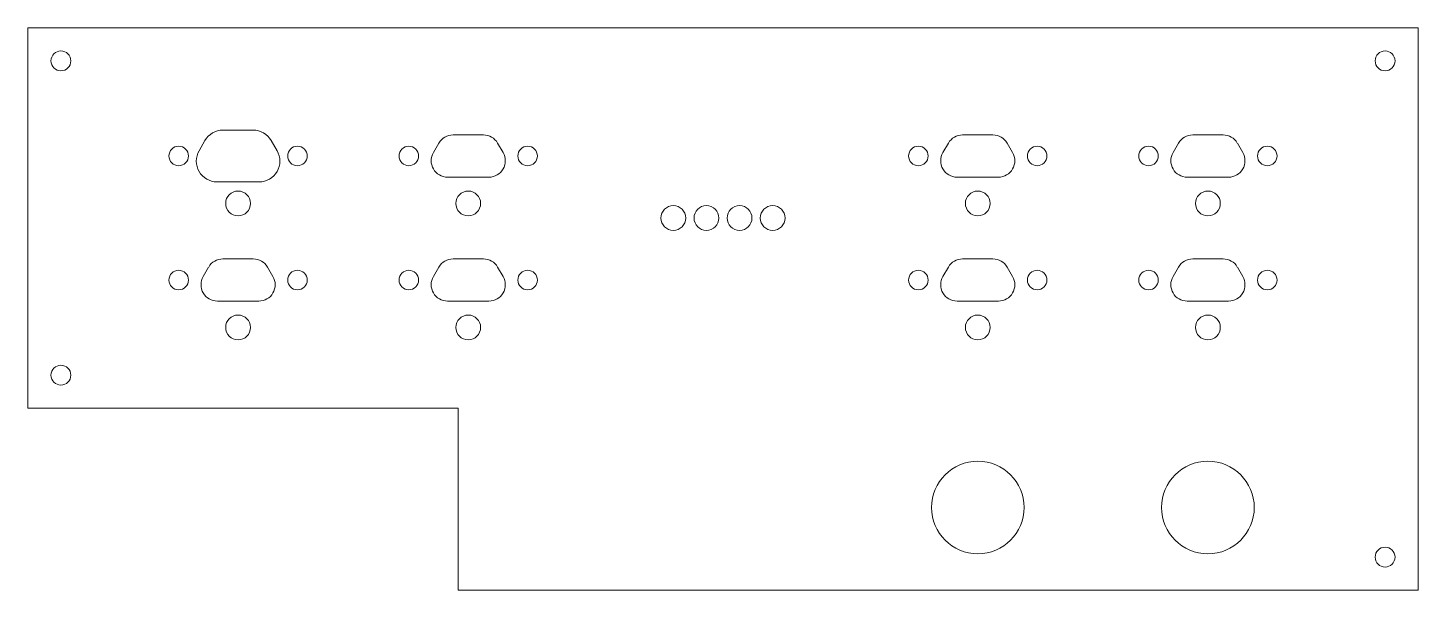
# Model space of a CAD drawing. Header units: millimetres. Extents: x -84 to 84, y -45 to 23.
import ezdxf

# ---------------------------------------------------------------- set-up
doc = ezdxf.new("R2010")
doc.units = ezdxf.units.MM

msp = doc.modelspace()

# ---------------------------------------------------------------- linework, layer by layer
at = {"color": 7, "linetype": 'Continuous', "lineweight": 15}
for p, q in [((-84, 23), (84, 23)), ((-84, -23), (-84, 23)), ((84, 23), (84, -45)), ((-60.42, 10.62), (-56.77, 10.62)), ((-63.31, 8.14), (-62.6, 9.37)), ((-54.59, 9.37), (-53.88, 8.14)), ((-34.34, 9.07), (-35, 7.92)), ((-28.95, 10.06), (-32.62, 10.06)), ((-26.57, 7.92), (-27.23, 9.07)), ((27.23, 9.07), (26.57, 7.92)), ((32.62, 10.06), (28.95, 10.06)), ((35, 7.92), (34.34, 9.07)), ((55.04, 9.07), (54.38, 7.92)), ((60.43, 10.06), (56.76, 10.06)), ((62.81, 7.92), (62.15, 9.07)), ((-56.05, 4.38), (-61.13, 4.38)), ((-33.28, 4.94), (-28.29, 4.94)), ((28.29, 4.94), (33.28, 4.94)), ((56.09, 4.94), (61.09, 4.94)), ((-56.76, -4.94), (-60.43, -4.94)), ((-28.95, -4.94), (-32.62, -4.94)), ((32.62, -4.94), (28.95, -4.94)), ((60.43, -4.94), (56.76, -4.94)), ((-62.15, -5.93), (-62.81, -7.08)), ((-54.38, -7.08), (-55.04, -5.93)), ((-34.34, -5.93), (-35, -7.08)), ((-26.57, -7.08), (-27.23, -5.93)), ((27.23, -5.93), (26.57, -7.08)), ((35, -7.08), (34.34, -5.93)), ((55.04, -5.93), (54.38, -7.08)), ((62.81, -7.08), (62.15, -5.93)), ((-61.09, -10.06), (-56.09, -10.06)), ((-33.28, -10.06), (-28.29, -10.06)), ((28.29, -10.06), (33.28, -10.06)), ((56.09, -10.06), (61.09, -10.06)), ((-32, -23), (-84, -23)), ((-32, -45), (-32, -23)), ((84, -45), (-32, -45))]:
    msp.add_line(p, q, dxfattribs=at)
for centre, radius in [((-80, 19), 1.2), ((80, 19), 1.2), ((-65.77, 7.5), 1.18), ((-51.42, 7.5), 1.18), ((-37.96, 7.5), 1.18), ((-23.61, 7.5), 1.18), ((23.61, 7.5), 1.18), ((37.96, 7.5), 1.18), ((51.42, 7.5), 1.18), ((65.77, 7.5), 1.18), ((-58.59, 1.76), 1.5), ((-30.79, 1.76), 1.5), ((30.79, 1.76), 1.5), ((58.59, 1.76), 1.5), ((-6, 0), 1.5), ((-2, 0), 1.5), ((2, 0), 1.5), ((6, 0), 1.5), ((-65.77, -7.5), 1.18), ((-51.42, -7.5), 1.18), ((-37.96, -7.5), 1.18), ((-23.61, -7.5), 1.18), ((23.61, -7.5), 1.18), ((37.96, -7.5), 1.18), ((51.42, -7.5), 1.18), ((65.77, -7.5), 1.18), ((-58.59, -13.23), 1.5), ((-30.79, -13.23), 1.5), ((30.79, -13.23), 1.5), ((58.59, -13.23), 1.5), ((-80, -19), 1.2), ((30.79, -35), 5.6), ((58.59, -35), 5.6), ((80, -41), 1.2)]:
    msp.add_circle(centre, radius, dxfattribs=at)
for centre, radius, start, end in [((-60.42, 8.12), 2.51, 90, 150), ((-56.77, 8.12), 2.51, 30, 90), ((-32.62, 8.07), 1.98, 90, 150), ((-28.95, 8.07), 1.98, 30, 90), ((28.95, 8.07), 1.98, 90, 150), ((32.62, 8.07), 1.98, 30, 90), ((56.76, 8.07), 1.98, 90, 150), ((60.43, 8.07), 1.98, 30, 90), ((-61.13, 6.88), 2.51, 150, 270), ((-56.05, 6.88), 2.51, 270, 30), ((-33.28, 6.92), 1.98, 150, 270), ((-28.29, 6.92), 1.98, 270, 30), ((28.29, 6.92), 1.98, 150, 270), ((33.28, 6.92), 1.98, 270, 30), ((56.09, 6.92), 1.98, 150, 270), ((61.09, 6.92), 1.98, 270, 30), ((-60.43, -6.92), 1.98, 90, 150), ((-56.76, -6.92), 1.98, 30, 90), ((-32.62, -6.92), 1.98, 90, 150), ((-28.95, -6.92), 1.98, 30, 90), ((28.95, -6.92), 1.98, 90, 150), ((32.62, -6.92), 1.98, 30, 90), ((56.76, -6.92), 1.98, 90, 150), ((60.43, -6.92), 1.98, 30, 90), ((-61.09, -8.07), 1.98, 150, 270), ((-56.09, -8.07), 1.98, 270, 30), ((-33.28, -8.07), 1.98, 150, 270), ((-28.29, -8.07), 1.98, 270, 30), ((28.29, -8.07), 1.98, 150, 270), ((33.28, -8.07), 1.98, 270, 30), ((56.09, -8.07), 1.98, 150, 270), ((61.09, -8.07), 1.98, 270, 30)]:
    msp.add_arc(centre, radius, start, end, dxfattribs=at)

doc.saveas('drawing.dxf')
